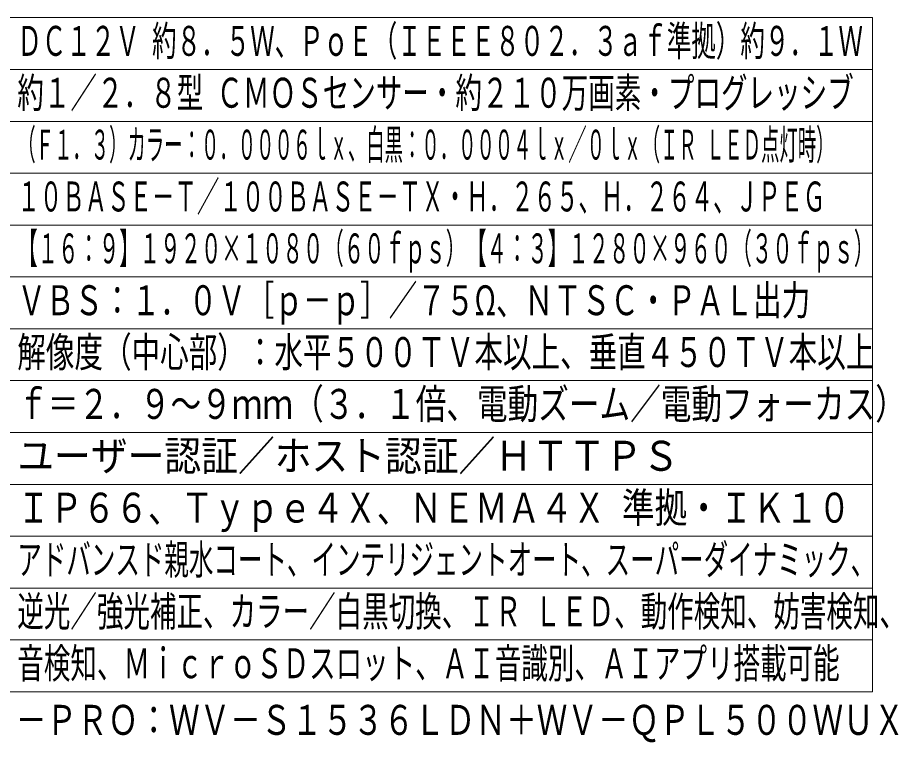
# Model space of a CAD drawing. Units: millimetres on the paper. Extents: x -63 to 65, y -59 to 60.
# Drawn here: x -20.1 to 64.8, y -59.2 to 10.6 of the extents above; entities that cross this region are included whole.
import ezdxf
from ezdxf.enums import TextEntityAlignment as Align

# ---------------------------------------------------------------- set-up
doc = ezdxf.new("R2010")
doc.units = ezdxf.units.MM
doc.layers.add('0-1_MOJI1', color=7, linetype='Continuous')
doc.layers.add('0-2_相当品', color=4, linetype='Continuous')
doc.layers.add('0-6_WAKU', color=4, linetype='Continuous', lineweight=9)
doc.styles.add('ＭＳ ゴシック', font='')
doc.styles.get('ＭＳ ゴシック').set_extended_font_data('MS Gothic')

msp = doc.modelspace()

# ---------------------------------------------------------------- linework, layer by layer
at = {"layer": '0-6_WAKU', "color": 3}
for p, q in [((-62.672, 10.639), (62.328, 10.639)), ((62.328, -54.361), (62.328, 10.639)), ((-62.672, -54.361), (62.328, -54.361))]:
    msp.add_line(p, q, dxfattribs=at)
at = {"layer": '0-6_WAKU'}
for p, q in [((-62.672, 5.639), (62.328, 5.639)), ((-62.672, 0.639), (62.328, 0.639)), ((-62.672, -4.361), (62.328, -4.361)), ((-62.672, -9.361), (62.328, -9.361)), ((-62.672, -14.361), (62.328, -14.361)), ((62.328, -19.361), (-62.672, -19.361)), ((62.328, -24.361), (-62.672, -24.361)), ((62.328, -29.361), (-62.672, -29.361)), ((-62.672, -34.361), (62.328, -34.361)), ((-62.672, -39.361), (62.328, -39.361)), ((-62.672, -44.361), (62.328, -44.361)), ((-62.672, -49.361), (62.328, -49.361))]:
    msp.add_line(p, q, dxfattribs=at)

# ---------------------------------------------------------------- texts
at = {"layer": '0-1_MOJI1', "style": 'ＭＳ ゴシック'}
for s, height, width, p in [('ＤＣ１２Ｖ 約８．５Ｗ、ＰｏＥ（ＩＥＥＥ８０２．３ａｆ準拠）約９．１Ｗ', 2.889, 0.6, (-20.172, 6.084)), ('約１／２．８型 ＣＭＯＳセンサー・約２１０万画素・プログレッシブ', 2.889, 0.65, (-20.172, 1.084)), ('（Ｆ１．３）カラー：０．０００６ｌｘ、白黒：０．０００４ｌｘ／０ｌｘ（ＩＲ ＬＥＤ点灯時）', 2.886, 0.45, (-20.172, -3.916)), ('１０ＢＡＳＥ－Ｔ／１００ＢＡＳＥ－ＴＸ・Ｈ．２６５、Ｈ．２６４、ＪＰＥＧ', 2.886, 0.55, (-20.172, -8.916)), ('【１６：９】１９２０×１０８０（６０ｆｐｓ）【４：３】１２８０×９６０（３０ｆｐｓ）', 2.886, 0.5, (-20.172, -13.916)), ('ＶＢＳ：１．０Ｖ［ｐ－ｐ］／７５Ω、ＮＴＳＣ・ＰＡＬ出力', 2.886, 0.7, (-20.172, -18.916)), ('解像度（中心部）：水平５００ＴＶ本以上、垂直４５０ＴＶ本以上', 2.886, 0.7, (-20.172, -23.916)), ('ｆ＝２．９～９ｍｍ（３．１倍、電動ズーム／電動フォーカス）', 2.889, 0.75, (-20.172, -28.916)), ('ユーザー認証／ホスト認証／ＨＴＴＰＳ', 2.889, 0.9, (-20.172, -33.916)), ('ＩＰ６６、Ｔｙｐｅ４Ｘ、ＮＥＭＡ４Ｘ 準拠・ＩＫ１０', 2.889, 0.8, (-20.172, -38.916)), ('アドバンスド親水コート、インテリジェントオート、スーパーダイナミック、', 2.889, 0.6, (-20.172, -43.916)), ('逆光／強光補正、カラー／白黒切換、ＩＲ ＬＥＤ、動作検知、妨害検知、', 2.886, 0.65, (-20.172, -48.916)), ('音検知、ＭｉｃｒｏＳＤスロット、ＡＩ音識別、ＡＩアプリ搭載可能', 2.886, 0.65, (-20.172, -53.916))]:
    msp.add_text(s, height=height, dxfattribs=dict(at, width=width)).set_placement(p, align=Align.BOTTOM_LEFT)
at = {"layer": '0-2_相当品', "style": 'ＭＳ ゴシック', "width": 0.75}
msp.add_text('ｉ－ＰＲＯ：ＷＶ－Ｓ１５３６ＬＤＮ＋ＷＶ－ＱＰＬ５００ＷＵＸ', height=2.889, dxfattribs=at).set_placement((-23.272, -59.377), align=Align.BOTTOM_LEFT)

doc.saveas('drawing.dxf')
